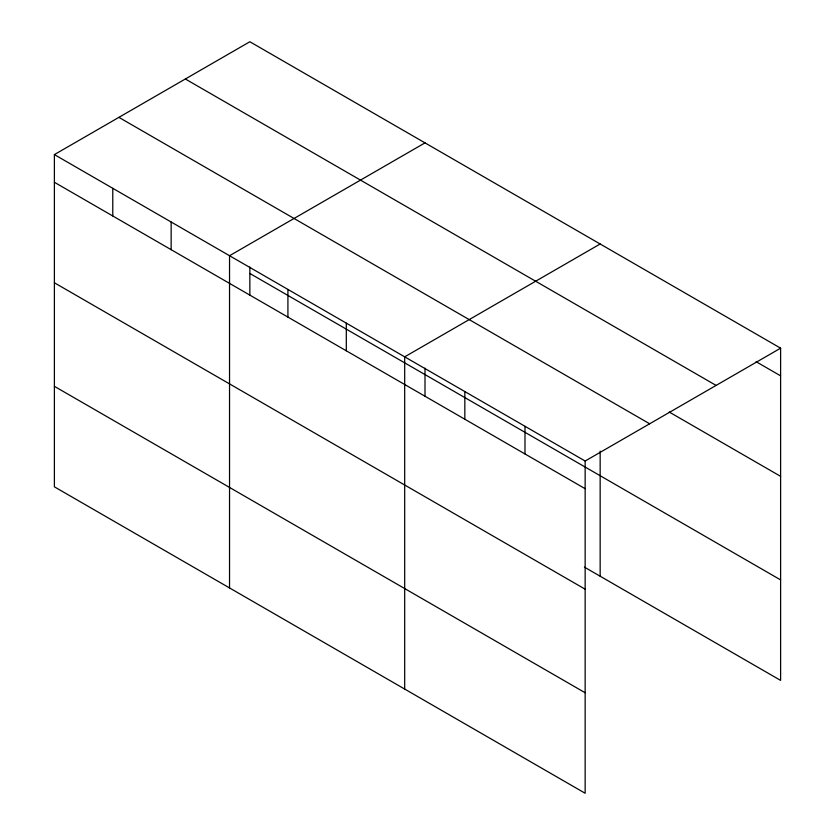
<?xml version="1.0" encoding="UTF-8"?>
<svg xmlns="http://www.w3.org/2000/svg" width="835" height="835" viewBox="0 0 835 835"><rect width="100%" height="100%" fill="white"/><g stroke="black" fill="none" stroke-linecap="round" stroke-linejoin="round"><path stroke-width="1.25" d="M585.147 589.197L585.147 461.024L54.39 154.6L54.39 486.826L585.147 793.25L585.147 589.197L54.39 282.773M54.39 154.6L249.853 41.75L780.61 348.174L780.61 680.4L584.437 567.142M425.005 142.868L229.541 255.719L229.541 587.944M600.156 243.987L404.683 356.848L404.683 689.063M585.147 461.024L780.61 348.174M756.103 361.691L780.61 375.844M185.349 78.991L716.106 385.415M669.221 412.031L780.61 476.347M118.894 117.359L649.651 423.783M249.853 273.462L780.61 579.897M54.39 182.27L585.147 488.694M54.39 386.323L585.147 692.747M600.156 451.119L600.156 576.213M524.985 426.299L524.985 453.969M464.834 391.573L464.834 419.233M425.005 368.12L425.005 396.489M346.306 323.135L346.306 350.804M287.918 289.432L287.918 317.091M249.853 266.991L249.853 295.371M171.154 222.016L171.154 249.675M112.777 188.313L112.777 215.973"/></g></svg>
